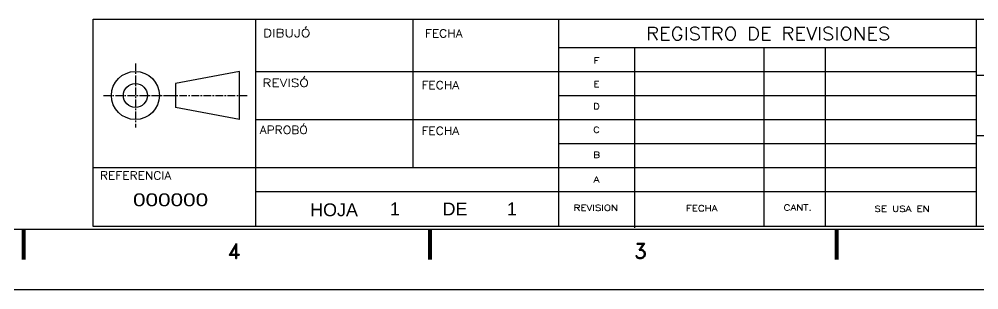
# Model space of a CAD drawing. Header units: millimetres. Extents: x 0 to 560, y 0 to 432.
# Drawn here: x 279.3 to 438.6, y 0 to 44.9 of the extents above; entities that cross this region are included whole.
import ezdxf
from ezdxf.enums import TextEntityAlignment as Align

# ---------------------------------------------------------------- set-up
doc = ezdxf.new("R2010")
doc.units = ezdxf.units.MM
doc.linetypes.add('CENTER', pattern=[2, 1.25, -0.25, 0.25, -0.25])
doc.layers.add('ACOT', color=7, linetype='Continuous')
doc.styles.add('ROMAND', font='romand', dxfattribs={"height": 0.125})
doc.styles.add('SIMPLEX', font='simplex', dxfattribs={"width": 1.12, "height": 0.0625})
doc.styles.get("Standard").update_dxf_attribs({"font": 'arial.ttf'})

msp = doc.modelspace()

# ---------------------------------------------------------------- linework, layer by layer
at = {"color": 5}
for p, q in [((291.59, 10.49), (291.59, 44.93)), ((291.59, 44.93), (549.51, 44.93)), ((318.51, 44.93), (318.51, 10.49)), ((344.66, 44.93), (344.66, 20.3)), ((368.82, 44.93), (368.82, 10.49)), ((438.16, 44.93), (438.16, 10.49)), ((368.82, 40.24), (438.16, 40.24)), ((381.42, 40.24), (381.42, 10.31)), ((402.91, 40.24), (402.91, 10.49)), ((413.09, 40.24), (413.09, 10.49)), ((315.86, 36.25), (305.22, 34.26)), ((315.86, 28.27), (315.86, 36.25)), ((318.51, 36.25), (438.16, 36.25)), ((438.16, 35.65), (549.51, 35.65)), ((305.22, 34.26), (305.22, 30.27)), ((368.82, 32.26), (438.16, 32.26)), ((315.86, 28.27), (305.22, 30.27)), ((318.51, 28.27), (438.16, 28.27)), ((438.16, 25.62), (549.51, 25.62)), ((368.82, 24.28), (438.16, 24.28)), ((291.59, 20.3), (438.16, 20.3)), ((318.51, 16.31), (438.16, 16.31))]:
    msp.add_line(p, q, dxfattribs=at)
at = {"linetype": 'CENTER'}
for p, q in [((298.57, 37.58), (298.57, 26.94)), ((293.26, 32.26), (303.89, 32.26)), ((303.89, 32.26), (317.19, 32.26))]:
    msp.add_line(p, q, dxfattribs=at)
at = {"color": 5, "const_width": 0.659}
for points in [[(280, 10), (280, 5)], [(347.5, 10), (347.5, 5)], [(415, 10), (415, 5)]]:
    msp.add_lwpolyline(points, dxfattribs=at)
at = {"color": 5}
for radius in [3.99, 1.99]:
    msp.add_circle((298.57, 32.26), radius, dxfattribs=at)
at = {"layer": 'ACOT', "color": 5}
for p, q in [((550, 10), (10, 10)), ((549.51, 10.49), (291.59, 10.49))]:
    msp.add_line(p, q, dxfattribs=at)
at = {"layer": 'ACOT'}
msp.add_line((560, 0), (0, 0), dxfattribs=at)

# ---------------------------------------------------------------- texts
at = {"style": 'SIMPLEX'}
for s, height, width, p in [('DIBUJÓ', 1.329, 1.25, (319.78, 41.96)), ('FECHA', 1.329, 1.12, (346.64, 41.9)), ('REGISTRO DE REVISIONES', 2.1271, 1.12, (383.38, 41.47)), ('REVISÓ', 1.329, 1.25, (319.67, 33.69)), ('FECHA', 1.329, 1.12, (346.08, 33.32)), ('APROBÓ', 1.329, 1.12, (319.22, 25.88)), ('FECHA', 1.329, 1.12, (346.08, 25.73)), ('REFERENCIA', 1.329, 1.12, (292.68, 18.31))]:
    msp.add_text(s, height=height, dxfattribs=dict(at, width=width)).set_placement(p)
at = {"style": 'SIMPLEX', "width": 1.25}
for s, p in [('F', (375.12, 38.05)), ('E', (375.12, 34.16)), ('D', (375.12, 30.46)), ('C', (375.12, 26.57)), ('B', (375.16, 22.39)), ('A', (375.12, 18.3)), ('REVISION', (375.02, 13.62)), ('FECHA', (392.6, 13.53)), ('CANT.', (408.53, 13.65)), ('SE USA EN', (425.87, 13.46))]:
    msp.add_text(s, height=0.997, dxfattribs=at).set_placement(p, align=Align.MIDDLE)
at = {"layer": 'ACOT', "color": 1, "width": 1.257635}
msp.add_text('000000', height=2.127, dxfattribs=at).set_placement((298.18, 13.88), (310.65, 13.88), align=Align.FIT)
at = {"layer": 'ACOT'}
for s, p in [('HOJA', (327.59, 12.22)), ('DE', (349.57, 12.36))]:
    msp.add_text(s, height=2.127, dxfattribs=at).set_placement(p)
at = {"layer": 'ACOT', "color": 1}
for p in [(340.83, 12.37), (360.25, 12.37)]:
    msp.add_text('1', height=2.13, dxfattribs=at).set_placement(p)
at = {"layer": 'ACOT', "color": 5, "style": 'ROMAND'}
for s, p in [('4', (313.87, 5.17)), ('3', (381.37, 5.17))]:
    msp.add_text(s, height=2.5, dxfattribs=at).set_placement(p)

doc.saveas('drawing.dxf')
